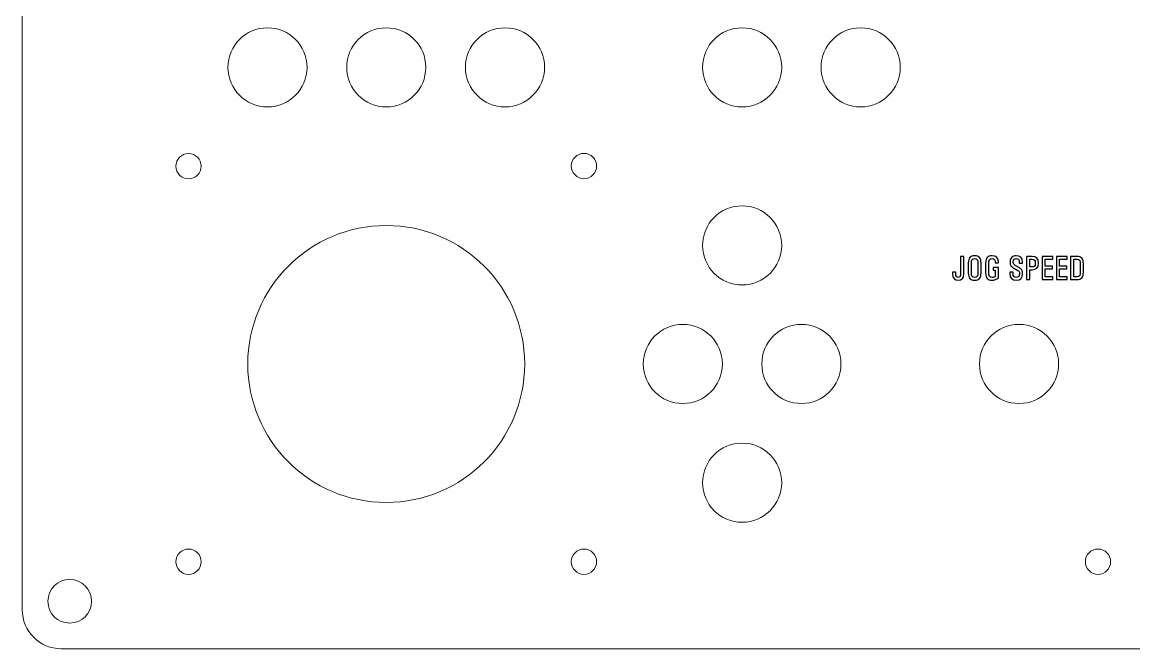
# Model space of a CAD drawing. Header units: millimetres. Extents: x -138 to 142, y -75 to 77.
# Drawn here: x -138.5 to 2, y -75 to 4.2 of the extents above; entities that cross this region are included whole.
import ezdxf

# ---------------------------------------------------------------- set-up
doc = ezdxf.new("R2010")
doc.units = ezdxf.units.MM
doc.header["$MEASUREMENT"] = 0
doc.layers.add('Layer 1', color=7, linetype='Continuous')

msp = doc.modelspace()

# ---------------------------------------------------------------- linework, layer by layer
at = {"layer": 'Layer 1', "lineweight": 9}
for centre, major_axis in [((-107.5003, -1.5089), (0, 5)), ((-92.4889, -1.5089), (0, 5)), ((-77.4775, -1.5089), (0, 5)), ((-47.5055, -1.5089), (0, 5)), ((-32.5195, -1.5089), (0, 5)), ((-117.4825, -14.0057), (0, 1.6)), ((-67.4953, -13.9803), (0, 1.6)), ((-47.5055, -24.0133), (0, 5)), ((-92.4889, -38.9993), (0, 17.5)), ((-54.9985, -38.9993), (0, 5)), ((-40.0125, -38.9993), (0, 5)), ((-12.5043, -38.9993), (0, 5)), ((-47.5055, -54.0107), (0, 5)), ((-117.4825, -63.9929), (0, 1.6)), ((-67.4953, -63.9929), (0, 1.6)), ((-2.5221, -63.9929), (0, 1.6)), ((-132.5, -69), (0, 2.75))]:
    msp.add_ellipse(centre, major_axis=major_axis, ratio=1, dxfattribs=at)
msp.add_open_spline([(-133.5625, 77), (-133.5625, 77), (88.5625, 77), (88.5625, 77), (88.5625, 77), (91.2782, 77), (93.5, 74.7782), (93.5, 72.0625), (93.5, 72.0625), (93.5, 72.0625), (93.5, -70.0625), (93.5, -70.0625), (93.5, -70.0625), (93.5, -72.7782), (91.2782, -75), (88.5625, -75), (88.5625, -75), (88.5625, -75), (-133.5625, -75), (-133.5625, -75), (-133.5625, -75), (-136.2782, -75), (-138.5, -72.7782), (-138.5, -70.0625), (-138.5, -70.0625), (-138.5, -70.0625), (-138.5, 72.0625), (-138.5, 72.0625), (-138.5, 72.0625), (-138.5, 74.7782), (-136.2782, 77), (-133.5625, 77)], degree=3, knots=[0, 0, 0, 0, 0.11111111, 0.11111111, 0.11111111, 0.11111111, 0.22222222, 0.22222222, 0.22222222, 0.22222222, 0.33333333, 0.33333333, 0.33333333, 0.33333333, 0.44444444, 0.44444444, 0.44444444, 0.44444444, 0.55555556, 0.55555556, 0.55555556, 0.55555556, 0.66666667, 0.66666667, 0.66666667, 0.66666667, 0.77777778, 0.77777778, 0.77777778, 0.77777778, 1, 1, 1, 1], dxfattribs=at)
at = {"layer": 'Layer 1', "color": 1}
for points, knots in [([(-19.8918, -25.4138), (-19.8918, -25.4138), (-19.4932, -25.4138), (-19.4932, -25.4138), (-19.4932, -25.4138), (-19.4932, -25.4138), (-19.4932, -27.632), (-19.4932, -27.632), (-19.4932, -27.632), (-19.4932, -28.1513), (-19.7274, -28.411), (-20.1959, -28.411), (-20.1959, -28.411), (-20.6644, -28.411), (-20.8986, -28.1513), (-20.8986, -27.632), (-20.8986, -27.632), (-20.8986, -27.632), (-20.8986, -27.3773), (-20.8986, -27.3773), (-20.8986, -27.3773), (-20.8986, -27.3773), (-20.4993, -27.3773), (-20.4993, -27.3773), (-20.4993, -27.3773), (-20.4993, -27.3773), (-20.4993, -27.632), (-20.4993, -27.632), (-20.4993, -27.632), (-20.4993, -27.9255), (-20.3984, -28.0723), (-20.1959, -28.0723), (-20.1959, -28.0723), (-19.9934, -28.0723), (-19.8918, -27.9255), (-19.8918, -27.632), (-19.8918, -27.632), (-19.8918, -27.632), (-19.8918, -25.4138), (-19.8918, -25.4138)], [0, 0, 0, 0, 0.09090909, 0.09090909, 0.09090909, 0.09090909, 0.18181818, 0.18181818, 0.18181818, 0.18181818, 0.27272727, 0.27272727, 0.27272727, 0.27272727, 0.36363636, 0.36363636, 0.36363636, 0.36363636, 0.45454545, 0.45454545, 0.45454545, 0.45454545, 0.54545455, 0.54545455, 0.54545455, 0.54545455, 0.63636364, 0.63636364, 0.63636364, 0.63636364, 0.72727273, 0.72727273, 0.72727273, 0.72727273, 0.81818182, 0.81818182, 0.81818182, 0.81818182, 1, 1, 1, 1]), ([(-18.1075, -25.3291), (-17.8337, -25.3291), (-17.6305, -25.4032), (-17.4979, -25.5521), (-17.4979, -25.5521), (-17.3659, -25.7009), (-17.2996, -25.9288), (-17.2996, -26.2343), (-17.2996, -26.2343), (-17.2996, -26.2343), (-17.2996, -27.5057), (-17.2996, -27.5057), (-17.2996, -27.5057), (-17.2996, -27.8112), (-17.3659, -28.0391), (-17.4979, -28.188), (-17.4979, -28.188), (-17.6305, -28.3369), (-17.8337, -28.411), (-18.1075, -28.411), (-18.1075, -28.411), (-18.3833, -28.411), (-18.5872, -28.3369), (-18.7192, -28.1887), (-18.7192, -28.1887), (-18.8518, -28.0406), (-18.9181, -27.8127), (-18.9181, -27.5057), (-18.9181, -27.5057), (-18.9181, -27.5057), (-18.9181, -26.2343), (-18.9181, -26.2343), (-18.9181, -26.2343), (-18.9181, -25.9274), (-18.8518, -25.6995), (-18.7192, -25.5514), (-18.7192, -25.5514), (-18.5872, -25.4032), (-18.3833, -25.3291), (-18.1075, -25.3291)], [0, 0, 0, 0, 0.09090909, 0.09090909, 0.09090909, 0.09090909, 0.18181818, 0.18181818, 0.18181818, 0.18181818, 0.27272727, 0.27272727, 0.27272727, 0.27272727, 0.36363636, 0.36363636, 0.36363636, 0.36363636, 0.45454545, 0.45454545, 0.45454545, 0.45454545, 0.54545455, 0.54545455, 0.54545455, 0.54545455, 0.63636364, 0.63636364, 0.63636364, 0.63636364, 0.72727273, 0.72727273, 0.72727273, 0.72727273, 0.81818182, 0.81818182, 0.81818182, 0.81818182, 1, 1, 1, 1]), ([(-18.1075, -25.6678), (-18.2486, -25.6678), (-18.3523, -25.7144), (-18.4186, -25.8068), (-18.4186, -25.8068), (-18.4856, -25.8992), (-18.5188, -26.0417), (-18.5188, -26.2343), (-18.5188, -26.2343), (-18.5188, -26.2343), (-18.5188, -27.5057), (-18.5188, -27.5057), (-18.5188, -27.5057), (-18.5188, -27.6984), (-18.4856, -27.8416), (-18.4186, -27.9333), (-18.4186, -27.9333), (-18.3523, -28.0257), (-18.2486, -28.0723), (-18.1075, -28.0723), (-18.1075, -28.0723), (-17.9685, -28.0723), (-17.8655, -28.0257), (-17.7984, -27.9333), (-17.7984, -27.9333), (-17.7321, -27.8416), (-17.6982, -27.6984), (-17.6982, -27.5057), (-17.6982, -27.5057), (-17.6982, -27.5057), (-17.6982, -26.2343), (-17.6982, -26.2343), (-17.6982, -26.2343), (-17.6982, -26.0417), (-17.7314, -25.8992), (-17.7977, -25.8068), (-17.7977, -25.8068), (-17.864, -25.7144), (-17.9671, -25.6678), (-18.1075, -25.6678)], [0, 0, 0, 0, 0.09090909, 0.09090909, 0.09090909, 0.09090909, 0.18181818, 0.18181818, 0.18181818, 0.18181818, 0.27272727, 0.27272727, 0.27272727, 0.27272727, 0.36363636, 0.36363636, 0.36363636, 0.36363636, 0.45454545, 0.45454545, 0.45454545, 0.45454545, 0.54545455, 0.54545455, 0.54545455, 0.54545455, 0.63636364, 0.63636364, 0.63636364, 0.63636364, 0.72727273, 0.72727273, 0.72727273, 0.72727273, 0.81818182, 0.81818182, 0.81818182, 0.81818182, 1, 1, 1, 1]), ([(-15.9104, -25.6678), (-16.0515, -25.6678), (-16.1552, -25.7144), (-16.2215, -25.8068), (-16.2215, -25.8068), (-16.2885, -25.8992), (-16.3217, -26.0417), (-16.3217, -26.2343), (-16.3217, -26.2343), (-16.3217, -26.2343), (-16.3217, -27.5057), (-16.3217, -27.5057), (-16.3217, -27.5057), (-16.3217, -27.6984), (-16.2885, -27.8416), (-16.2215, -27.9333), (-16.2215, -27.9333), (-16.1552, -28.0257), (-16.0515, -28.0723), (-15.9104, -28.0723), (-15.9104, -28.0723), (-15.832, -28.0723), (-15.7544, -28.0589), (-15.6768, -28.0314), (-15.6768, -28.0314), (-15.5999, -28.0046), (-15.5414, -27.9714), (-15.5011, -27.9312), (-15.5011, -27.9312), (-15.5011, -27.9312), (-15.5011, -27.1417), (-15.5011, -27.1417), (-15.5011, -27.1417), (-15.5011, -27.1417), (-15.7594, -27.1417), (-15.7594, -27.1417), (-15.7594, -27.1417), (-15.7594, -27.1417), (-15.7594, -26.803), (-15.7594, -26.803), (-15.7594, -26.803), (-15.7594, -26.803), (-15.1025, -26.803), (-15.1025, -26.803), (-15.1025, -26.803), (-15.1025, -26.803), (-15.1025, -28.1238), (-15.1025, -28.1238), (-15.1025, -28.1238), (-15.2083, -28.2092), (-15.3346, -28.2783), (-15.4814, -28.3312), (-15.4814, -28.3312), (-15.6281, -28.3842), (-15.7714, -28.411), (-15.9104, -28.411), (-15.9104, -28.411), (-16.1862, -28.411), (-16.3901, -28.3369), (-16.5221, -28.1887), (-16.5221, -28.1887), (-16.6547, -28.0406), (-16.721, -27.8127), (-16.721, -27.5057), (-16.721, -27.5057), (-16.721, -27.5057), (-16.721, -26.2343), (-16.721, -26.2343), (-16.721, -26.2343), (-16.721, -25.9274), (-16.6547, -25.6995), (-16.5221, -25.5514), (-16.5221, -25.5514), (-16.3901, -25.4032), (-16.1862, -25.3291), (-15.9104, -25.3291), (-15.9104, -25.3291), (-15.372, -25.3291), (-15.1025, -25.6092), (-15.1025, -26.1701), (-15.1025, -26.1701), (-15.1025, -26.1701), (-15.1025, -26.2139), (-15.1025, -26.2139), (-15.1025, -26.2139), (-15.1025, -26.2139), (-15.5011, -26.2139), (-15.5011, -26.2139), (-15.5011, -26.2139), (-15.5011, -26.2139), (-15.5011, -26.1701), (-15.5011, -26.1701), (-15.5011, -26.1701), (-15.5011, -25.8357), (-15.638, -25.6678), (-15.9104, -25.6678)], [0, 0, 0, 0, 0.04, 0.04, 0.04, 0.04, 0.08, 0.08, 0.08, 0.08, 0.12, 0.12, 0.12, 0.12, 0.16, 0.16, 0.16, 0.16, 0.2, 0.2, 0.2, 0.2, 0.24, 0.24, 0.24, 0.24, 0.28, 0.28, 0.28, 0.28, 0.32, 0.32, 0.32, 0.32, 0.36, 0.36, 0.36, 0.36, 0.4, 0.4, 0.4, 0.4, 0.44, 0.44, 0.44, 0.44, 0.48, 0.48, 0.48, 0.48, 0.52, 0.52, 0.52, 0.52, 0.56, 0.56, 0.56, 0.56, 0.6, 0.6, 0.6, 0.6, 0.64, 0.64, 0.64, 0.64, 0.68, 0.68, 0.68, 0.68, 0.72, 0.72, 0.72, 0.72, 0.76, 0.76, 0.76, 0.76, 0.8, 0.8, 0.8, 0.8, 0.84, 0.84, 0.84, 0.84, 0.88, 0.88, 0.88, 0.88, 0.92, 0.92, 0.92, 0.92, 1, 1, 1, 1]), ([(-12.8539, -25.3291), (-12.3339, -25.3291), (-12.0743, -25.5838), (-12.0743, -26.0939), (-12.0743, -26.0939), (-12.0743, -26.0939), (-12.0743, -26.247), (-12.0743, -26.247), (-12.0743, -26.247), (-12.0743, -26.247), (-12.4736, -26.247), (-12.4736, -26.247), (-12.4736, -26.247), (-12.4736, -26.247), (-12.4736, -26.0939), (-12.4736, -26.0939), (-12.4736, -26.0939), (-12.4736, -25.8103), (-12.5999, -25.6678), (-12.8539, -25.6678), (-12.8539, -25.6678), (-12.9696, -25.6678), (-13.062, -25.7024), (-13.1305, -25.7715), (-13.1305, -25.7715), (-13.1996, -25.8406), (-13.2342, -25.9338), (-13.2342, -26.0523), (-13.2342, -26.0523), (-13.2342, -26.0523), (-13.2342, -26.1659), (-13.2342, -26.1659), (-13.2342, -26.1659), (-13.2342, -26.3289), (-13.1467, -26.4601), (-12.9717, -26.561), (-12.9717, -26.561), (-12.9717, -26.561), (-12.444, -26.8609), (-12.444, -26.8609), (-12.444, -26.8609), (-12.3163, -26.9335), (-12.2175, -27.026), (-12.1491, -27.1367), (-12.1491, -27.1367), (-12.0799, -27.2475), (-12.0453, -27.3703), (-12.0453, -27.5057), (-12.0453, -27.5057), (-12.0453, -27.5057), (-12.0453, -27.6151), (-12.0453, -27.6151), (-12.0453, -27.6151), (-12.0453, -28.1457), (-12.3149, -28.411), (-12.8539, -28.411), (-12.8539, -28.411), (-13.3936, -28.411), (-13.6639, -28.1457), (-13.6639, -27.6151), (-13.6639, -27.6151), (-13.6639, -27.6151), (-13.6639, -27.3858), (-13.6639, -27.3858), (-13.6639, -27.3858), (-13.6639, -27.3858), (-13.2652, -27.3858), (-13.2652, -27.3858), (-13.2652, -27.3858), (-13.2652, -27.3858), (-13.2652, -27.6151), (-13.2652, -27.6151), (-13.2652, -27.6151), (-13.2652, -27.764), (-13.23, -27.8776), (-13.1594, -27.9552), (-13.1594, -27.9552), (-13.0896, -28.0328), (-12.9873, -28.0723), (-12.8539, -28.0723), (-12.8539, -28.0723), (-12.7198, -28.0723), (-12.6182, -28.0328), (-12.5484, -27.9552), (-12.5484, -27.9552), (-12.4793, -27.8776), (-12.444, -27.764), (-12.444, -27.6151), (-12.444, -27.6151), (-12.444, -27.6151), (-12.444, -27.5057), (-12.444, -27.5057), (-12.444, -27.5057), (-12.444, -27.3682), (-12.5174, -27.2574), (-12.6634, -27.1748), (-12.6634, -27.1748), (-12.6634, -27.1748), (-13.17, -26.8877), (-13.17, -26.8877), (-13.17, -26.8877), (-13.3323, -26.7953), (-13.4501, -26.6922), (-13.5235, -26.5772), (-13.5235, -26.5772), (-13.5961, -26.4629), (-13.6328, -26.3261), (-13.6328, -26.1659), (-13.6328, -26.1659), (-13.6328, -26.1659), (-13.6328, -26.0523), (-13.6328, -26.0523), (-13.6328, -26.0523), (-13.6328, -25.8237), (-13.5644, -25.6459), (-13.4275, -25.5189), (-13.4275, -25.5189), (-13.2899, -25.3926), (-13.0987, -25.3291), (-12.8539, -25.3291)], [0, 0, 0, 0, 0.03225806, 0.03225806, 0.03225806, 0.03225806, 0.06451613, 0.06451613, 0.06451613, 0.06451613, 0.09677419, 0.09677419, 0.09677419, 0.09677419, 0.12903226, 0.12903226, 0.12903226, 0.12903226, 0.16129032, 0.16129032, 0.16129032, 0.16129032, 0.19354839, 0.19354839, 0.19354839, 0.19354839, 0.22580645, 0.22580645, 0.22580645, 0.22580645, 0.25806452, 0.25806452, 0.25806452, 0.25806452, 0.29032258, 0.29032258, 0.29032258, 0.29032258, 0.32258065, 0.32258065, 0.32258065, 0.32258065, 0.35483871, 0.35483871, 0.35483871, 0.35483871, 0.38709677, 0.38709677, 0.38709677, 0.38709677, 0.41935484, 0.41935484, 0.41935484, 0.41935484, 0.4516129, 0.4516129, 0.4516129, 0.4516129, 0.48387097, 0.48387097, 0.48387097, 0.48387097, 0.51612903, 0.51612903, 0.51612903, 0.51612903, 0.5483871, 0.5483871, 0.5483871, 0.5483871, 0.58064516, 0.58064516, 0.58064516, 0.58064516, 0.61290323, 0.61290323, 0.61290323, 0.61290323, 0.64516129, 0.64516129, 0.64516129, 0.64516129, 0.67741935, 0.67741935, 0.67741935, 0.67741935, 0.70967742, 0.70967742, 0.70967742, 0.70967742, 0.74193548, 0.74193548, 0.74193548, 0.74193548, 0.77419355, 0.77419355, 0.77419355, 0.77419355, 0.80645161, 0.80645161, 0.80645161, 0.80645161, 0.83870968, 0.83870968, 0.83870968, 0.83870968, 0.87096774, 0.87096774, 0.87096774, 0.87096774, 0.90322581, 0.90322581, 0.90322581, 0.90322581, 0.93548387, 0.93548387, 0.93548387, 0.93548387, 1, 1, 1, 1]), ([(-11.5472, -28.3263), (-11.5472, -28.3263), (-11.5472, -25.4138), (-11.5472, -25.4138), (-11.5472, -25.4138), (-11.5472, -25.4138), (-10.8523, -25.4138), (-10.8523, -25.4138), (-10.8523, -25.4138), (-10.3139, -25.4138), (-10.0444, -25.6777), (-10.0444, -26.2054), (-10.0444, -26.2054), (-10.0444, -26.2054), (-10.0444, -26.2901), (-10.0444, -26.2901), (-10.0444, -26.2901), (-10.0444, -26.8178), (-10.3139, -27.0817), (-10.8523, -27.0817), (-10.8523, -27.0817), (-10.8523, -27.0817), (-11.1479, -27.0817), (-11.1479, -27.0817), (-11.1479, -27.0817), (-11.1479, -27.0817), (-11.1479, -28.3263), (-11.1479, -28.3263), (-11.1479, -28.3263), (-11.1479, -28.3263), (-11.5472, -28.3263), (-11.5472, -28.3263)], [0, 0, 0, 0, 0.11111111, 0.11111111, 0.11111111, 0.11111111, 0.22222222, 0.22222222, 0.22222222, 0.22222222, 0.33333333, 0.33333333, 0.33333333, 0.33333333, 0.44444444, 0.44444444, 0.44444444, 0.44444444, 0.55555556, 0.55555556, 0.55555556, 0.55555556, 0.66666667, 0.66666667, 0.66666667, 0.66666667, 0.77777778, 0.77777778, 0.77777778, 0.77777778, 1, 1, 1, 1]), ([(-10.8523, -26.743), (-10.7119, -26.743), (-10.6089, -26.7064), (-10.5425, -26.6323), (-10.5425, -26.6323), (-10.4762, -26.5589), (-10.4431, -26.4446), (-10.4431, -26.2901), (-10.4431, -26.2901), (-10.4431, -26.2901), (-10.4431, -26.2054), (-10.4431, -26.2054), (-10.4431, -26.2054), (-10.4431, -26.0509), (-10.4762, -25.9373), (-10.5425, -25.8632), (-10.5425, -25.8632), (-10.6089, -25.7898), (-10.7119, -25.7532), (-10.8523, -25.7532), (-10.8523, -25.7532), (-10.8523, -25.7532), (-11.1479, -25.7532), (-11.1479, -25.7532), (-11.1479, -25.7532), (-11.1479, -25.7532), (-11.1479, -26.743), (-11.1479, -26.743), (-11.1479, -26.743), (-11.1479, -26.743), (-10.8523, -26.743), (-10.8523, -26.743)], [0, 0, 0, 0, 0.11111111, 0.11111111, 0.11111111, 0.11111111, 0.22222222, 0.22222222, 0.22222222, 0.22222222, 0.33333333, 0.33333333, 0.33333333, 0.33333333, 0.44444444, 0.44444444, 0.44444444, 0.44444444, 0.55555556, 0.55555556, 0.55555556, 0.55555556, 0.66666667, 0.66666667, 0.66666667, 0.66666667, 0.77777778, 0.77777778, 0.77777778, 0.77777778, 1, 1, 1, 1]), ([(-9.5879, -28.3263), (-9.5879, -28.3263), (-9.5879, -25.4138), (-9.5879, -25.4138), (-9.5879, -25.4138), (-9.5879, -25.4138), (-8.2403, -25.4138), (-8.2403, -25.4138), (-8.2403, -25.4138), (-8.2403, -25.4138), (-8.2403, -25.7532), (-8.2403, -25.7532), (-8.2403, -25.7532), (-8.2403, -25.7532), (-9.1886, -25.7532), (-9.1886, -25.7532), (-9.1886, -25.7532), (-9.1886, -25.7532), (-9.1886, -26.6337), (-9.1886, -26.6337), (-9.1886, -26.6337), (-9.1886, -26.6337), (-8.2834, -26.6337), (-8.2834, -26.6337), (-8.2834, -26.6337), (-8.2834, -26.6337), (-8.2834, -26.9723), (-8.2834, -26.9723), (-8.2834, -26.9723), (-8.2834, -26.9723), (-9.1886, -26.9723), (-9.1886, -26.9723), (-9.1886, -26.9723), (-9.1886, -26.9723), (-9.1886, -27.9876), (-9.1886, -27.9876), (-9.1886, -27.9876), (-9.1886, -27.9876), (-8.2403, -27.9876), (-8.2403, -27.9876), (-8.2403, -27.9876), (-8.2403, -27.9876), (-8.2403, -28.3263), (-8.2403, -28.3263), (-8.2403, -28.3263), (-8.2403, -28.3263), (-9.5879, -28.3263), (-9.5879, -28.3263)], [0, 0, 0, 0, 0.07692308, 0.07692308, 0.07692308, 0.07692308, 0.15384615, 0.15384615, 0.15384615, 0.15384615, 0.23076923, 0.23076923, 0.23076923, 0.23076923, 0.30769231, 0.30769231, 0.30769231, 0.30769231, 0.38461538, 0.38461538, 0.38461538, 0.38461538, 0.46153846, 0.46153846, 0.46153846, 0.46153846, 0.53846154, 0.53846154, 0.53846154, 0.53846154, 0.61538462, 0.61538462, 0.61538462, 0.61538462, 0.69230769, 0.69230769, 0.69230769, 0.69230769, 0.76923077, 0.76923077, 0.76923077, 0.76923077, 0.84615385, 0.84615385, 0.84615385, 0.84615385, 1, 1, 1, 1]), ([(-7.7852, -28.3263), (-7.7852, -28.3263), (-7.7852, -25.4138), (-7.7852, -25.4138), (-7.7852, -25.4138), (-7.7852, -25.4138), (-6.4376, -25.4138), (-6.4376, -25.4138), (-6.4376, -25.4138), (-6.4376, -25.4138), (-6.4376, -25.7532), (-6.4376, -25.7532), (-6.4376, -25.7532), (-6.4376, -25.7532), (-7.3859, -25.7532), (-7.3859, -25.7532), (-7.3859, -25.7532), (-7.3859, -25.7532), (-7.3859, -26.6337), (-7.3859, -26.6337), (-7.3859, -26.6337), (-7.3859, -26.6337), (-6.4807, -26.6337), (-6.4807, -26.6337), (-6.4807, -26.6337), (-6.4807, -26.6337), (-6.4807, -26.9723), (-6.4807, -26.9723), (-6.4807, -26.9723), (-6.4807, -26.9723), (-7.3859, -26.9723), (-7.3859, -26.9723), (-7.3859, -26.9723), (-7.3859, -26.9723), (-7.3859, -27.9876), (-7.3859, -27.9876), (-7.3859, -27.9876), (-7.3859, -27.9876), (-6.4376, -27.9876), (-6.4376, -27.9876), (-6.4376, -27.9876), (-6.4376, -27.9876), (-6.4376, -28.3263), (-6.4376, -28.3263), (-6.4376, -28.3263), (-6.4376, -28.3263), (-7.7852, -28.3263), (-7.7852, -28.3263)], [0, 0, 0, 0, 0.07692308, 0.07692308, 0.07692308, 0.07692308, 0.15384615, 0.15384615, 0.15384615, 0.15384615, 0.23076923, 0.23076923, 0.23076923, 0.23076923, 0.30769231, 0.30769231, 0.30769231, 0.30769231, 0.38461538, 0.38461538, 0.38461538, 0.38461538, 0.46153846, 0.46153846, 0.46153846, 0.46153846, 0.53846154, 0.53846154, 0.53846154, 0.53846154, 0.61538462, 0.61538462, 0.61538462, 0.61538462, 0.69230769, 0.69230769, 0.69230769, 0.69230769, 0.76923077, 0.76923077, 0.76923077, 0.76923077, 0.84615385, 0.84615385, 0.84615385, 0.84615385, 1, 1, 1, 1]), ([(-5.1719, -25.4138), (-4.8981, -25.4138), (-4.6949, -25.4886), (-4.5623, -25.6367), (-4.5623, -25.6367), (-4.4303, -25.7856), (-4.364, -26.0135), (-4.364, -26.319), (-4.364, -26.319), (-4.364, -26.319), (-4.364, -27.4211), (-4.364, -27.4211), (-4.364, -27.4211), (-4.364, -27.7266), (-4.4303, -27.9545), (-4.5623, -28.1033), (-4.5623, -28.1033), (-4.6949, -28.2522), (-4.8981, -28.3263), (-5.1719, -28.3263), (-5.1719, -28.3263), (-5.1719, -28.3263), (-5.9825, -28.3263), (-5.9825, -28.3263), (-5.9825, -28.3263), (-5.9825, -28.3263), (-5.9825, -25.4138), (-5.9825, -25.4138), (-5.9825, -25.4138), (-5.9825, -25.4138), (-5.1719, -25.4138), (-5.1719, -25.4138)], [0, 0, 0, 0, 0.11111111, 0.11111111, 0.11111111, 0.11111111, 0.22222222, 0.22222222, 0.22222222, 0.22222222, 0.33333333, 0.33333333, 0.33333333, 0.33333333, 0.44444444, 0.44444444, 0.44444444, 0.44444444, 0.55555556, 0.55555556, 0.55555556, 0.55555556, 0.66666667, 0.66666667, 0.66666667, 0.66666667, 0.77777778, 0.77777778, 0.77777778, 0.77777778, 1, 1, 1, 1]), ([(-5.1719, -25.7532), (-5.1719, -25.7532), (-5.5832, -25.7532), (-5.5832, -25.7532), (-5.5832, -25.7532), (-5.5832, -25.7532), (-5.5832, -27.9876), (-5.5832, -27.9876), (-5.5832, -27.9876), (-5.5832, -27.9876), (-5.1719, -27.9876), (-5.1719, -27.9876), (-5.1719, -27.9876), (-5.0329, -27.9876), (-4.9299, -27.9411), (-4.8628, -27.8486), (-4.8628, -27.8486), (-4.7965, -27.7562), (-4.7626, -27.6137), (-4.7626, -27.4211), (-4.7626, -27.4211), (-4.7626, -27.4211), (-4.7626, -26.319), (-4.7626, -26.319), (-4.7626, -26.319), (-4.7626, -26.1264), (-4.7958, -25.9839), (-4.8621, -25.8914), (-4.8621, -25.8914), (-4.9284, -25.799), (-5.0315, -25.7532), (-5.1719, -25.7532)], [0, 0, 0, 0, 0.11111111, 0.11111111, 0.11111111, 0.11111111, 0.22222222, 0.22222222, 0.22222222, 0.22222222, 0.33333333, 0.33333333, 0.33333333, 0.33333333, 0.44444444, 0.44444444, 0.44444444, 0.44444444, 0.55555556, 0.55555556, 0.55555556, 0.55555556, 0.66666667, 0.66666667, 0.66666667, 0.66666667, 0.77777778, 0.77777778, 0.77777778, 0.77777778, 1, 1, 1, 1])]:
    msp.add_open_spline(points, degree=3, knots=knots, dxfattribs=at)

doc.saveas('drawing.dxf')
